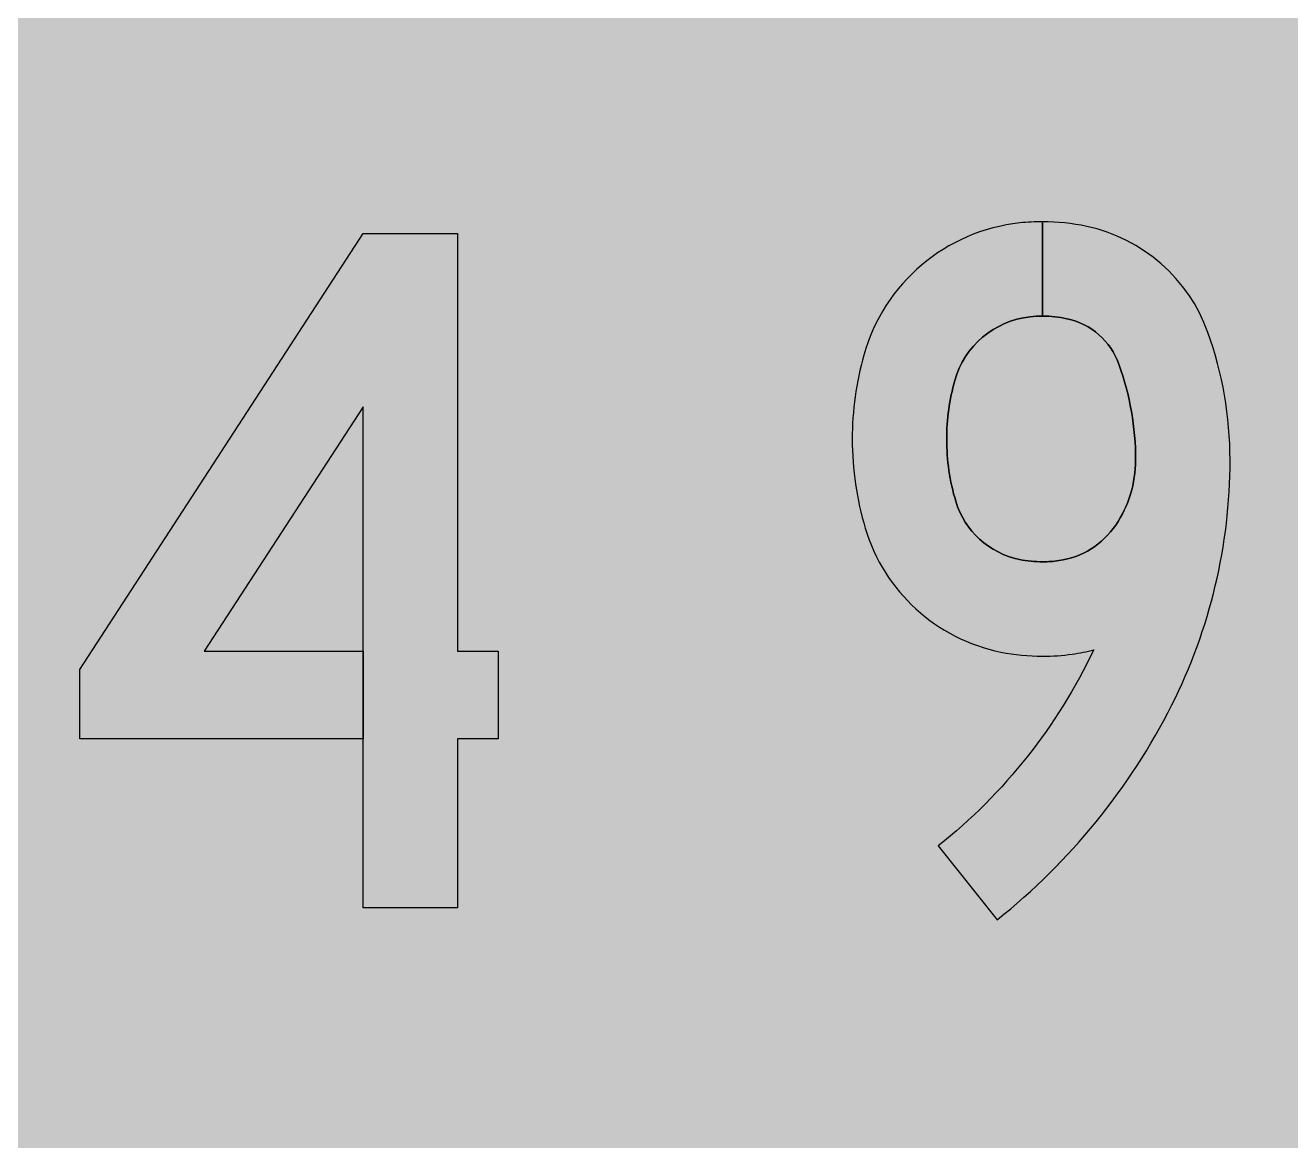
# Model space of a CAD drawing. Header units: millimetres. Extents: x 3633 to 4233, y 3223 to 4074.
# Drawn here: x 4010.5 to 4085.5, y 3308.3 to 3374.4 of the extents above; entities that cross this region are included whole.
import ezdxf

# ---------------------------------------------------------------- set-up
doc = ezdxf.new("R2010")
doc.units = ezdxf.units.MM
doc.layers.add('GREEN', color=7, linetype='Continuous', true_color=0x007f00)
doc.layers.add('GSCOLORFILL', color=7, linetype='Continuous', lineweight=0)

# ---------------------------------------------------------------- blocks, each defined once
blk = doc.blocks.new('MR-GM-32-6')
at = {"layer": 'GREEN', "linetype": 'Continuous', "true_color": 0x007f00, "transparency": 33554687}
h = blk.add_hatch(color=96, dxfattribs=at)
edge = h.paths.add_edge_path()
edge.add_arc((138.2842574220844, 127.2105699370035), 6.889431440268766, 77.88173887077778, 89.99999999999909, ccw=False)
edge.add_arc((138.8459197893497, 129.8264228550518), 4.21395931302398, 19.695622455796183, 77.88173887078199, ccw=False)
edge.add_arc((126.9352021975519, 125.5627951820558), 16.86479780244824, 9.094947017729282e-13, 19.695622455794023, ccw=False)
edge.add_arc((136.9041104691647, 125.5627951820566), 6.895889530835518, 326.04501666426637, 359.9999999999961, ccw=False)
edge.add_arc((138.5658806539253, 124.4438156819437), 4.892493596769488, 278.10730991772436, 326.0450166642722, ccw=False)
edge.add_arc((138.2842574220843, 126.4207954759967), 6.889431440270484, 270.0000000000014, 278.10730991772374, ccw=False)
edge.add_arc((138.2842574220855, 126.4207954759954), 6.889431440269121, 258.6052896560461, 269.999999999991, ccw=False)
edge.add_arc((137.9062089001207, 124.5449899632538), 4.975909293391434, 196.6346964571677, 258.6052896560564, ccw=False)
edge.add_arc((145.4682589564025, 126.804322198566), 12.86825895640263, 180.0000000000028, 196.6346964571692, ccw=False)
edge.add_arc((145.4682589564014, 126.8043221985643), 12.86825895640146, 164.3268128992511, 179.9999999999952, ccw=False)
edge.add_arc((138.1040449485563, 128.8705913445358), 5.219656722206335, 96.19578499423648, 164.3268128992587, ccw=False)
edge.add_arc((138.2842574220838, 127.2105699370051), 6.889431440267199, 90.00831647432477, 96.19578499422931, ccw=False)
edge.add_line((138.2832574220843, 134.1000013046973), (138.2832574220843, 139.7000013372385))
edge.add_arc((138.2842574220849, 127.2105699370064), 12.489431440266, 90.0045875410651, 96.19578499423694)
edge.add_arc((138.1040449485562, 128.8705913445356), 10.81965672220653, 96.19578499423382, 164.3268128992555)
edge.add_arc((145.4682589564017, 126.8043221985656), 18.46825895640168, 164.3268128992565, 180.0000000000006)
edge.add_arc((145.4682589564023, 126.8043221985659), 18.46825895640234, 180.0000000000017, 196.634696457168)
edge.add_arc((137.9062089001211, 124.5449899632537), 10.57590929339168, 196.6346964571654, 258.6052896560541)
edge.add_arc((138.2842574220836, 126.420795475995), 12.4894314402687, 258.6052896560591, 270.000000000004)
edge.add_arc((138.2842574220855, 126.4207954759951), 12.48943144026875, 269.9999999999953, 278.1073099177176)
edge.add_arc((138.5658806539236, 124.4438156819451), 10.4924935967711, 278.1073099177302, 285.1849277156801)
edge.add_arc((111.6544333513749, 128.3325316621463), 32.80427399535893, 308.5550111822809, 334.7082986462898, ccw=False)
edge.add_line((132.1002138595077, 102.6792579572984), (135.5905020720056, 98.30000137727257))
edge.add_arc((111.654433351375, 128.3325316621456), 38.40427399535844, 308.5550111822819, 333.2445168214697)
edge.add_arc((117.1481817028903, 125.5627951820566), 32.25181829710981, 333.2445168214682, 359.9999999999991)
edge.add_arc((126.9352021975525, 125.5627951820558), 22.46479780244759, 8.698644045121463e-13, 19.69562245579375)
edge.add_arc((138.8459197893494, 129.826422855052), 9.813959313024098, 19.69562245579125, 77.88173887077717)
edge.add_arc((138.2842574220858, 127.2105699370027), 12.48943144026947, 77.88173887078472, 90.000000000006)
edge.add_line((138.2842574220845, 139.7000013772722), (138.2842574220845, 134.1000013772723))
h.dxf.unprotected_set("ltscale", 0)
h = blk.add_hatch(color=96, dxfattribs=at)
edge = h.paths.add_edge_path()
edge.add_arc((138.2842574220844, 127.2105699370035), 6.889431440268766, 77.88173887077778, 89.99999999999909, ccw=False)
edge.add_arc((138.8459197893497, 129.8264228550518), 4.21395931302398, 19.695622455796183, 77.88173887078199, ccw=False)
edge.add_arc((126.9352021975519, 125.5627951820558), 16.86479780244824, 9.094947017729282e-13, 19.695622455794023, ccw=False)
edge.add_arc((136.9041104691647, 125.5627951820566), 6.895889530835518, 326.04501666426637, 359.9999999999961, ccw=False)
edge.add_arc((138.5658806539253, 124.4438156819437), 4.892493596769488, 278.10730991772436, 326.0450166642722, ccw=False)
edge.add_arc((138.2842574220843, 126.4207954759967), 6.889431440270484, 270.0000000000014, 278.10730991772374, ccw=False)
edge.add_arc((138.2842574220855, 126.4207954759954), 6.889431440269121, 258.6052896560461, 269.999999999991, ccw=False)
edge.add_arc((137.9062089001207, 124.5449899632538), 4.975909293391434, 196.6346964571677, 258.6052896560564, ccw=False)
edge.add_arc((145.4682589564025, 126.804322198566), 12.86825895640263, 180.0000000000028, 196.6346964571692, ccw=False)
edge.add_arc((145.4682589564014, 126.8043221985643), 12.86825895640146, 164.3268128992511, 179.9999999999952, ccw=False)
edge.add_arc((138.1040449485563, 128.8705913445358), 5.219656722206335, 96.19578499423648, 164.3268128992587, ccw=False)
edge.add_arc((138.2842574220838, 127.2105699370051), 6.889431440267199, 90.00831647432477, 96.19578499422931, ccw=False)
edge.add_line((138.2832574220843, 134.1000013046973), (138.2832574220847, 139.7000013372385))
edge.add_arc((138.2842574220851, 127.2105699370022), 12.4894314402702, 90.00458754106405, 96.19578499423592)
edge.add_arc((138.1040449485562, 128.8705913445356), 10.81965672220653, 96.19578499423382, 164.3268128992555)
edge.add_arc((145.4682589564017, 126.8043221985656), 18.46825895640168, 164.3268128992565, 180.0000000000006)
edge.add_arc((145.4682589564023, 126.8043221985659), 18.46825895640234, 180.0000000000017, 196.634696457168)
edge.add_arc((137.9062089001211, 124.5449899632537), 10.57590929339168, 196.6346964571654, 258.6052896560541)
edge.add_arc((138.2842574220836, 126.420795475995), 12.4894314402687, 258.6052896560591, 270.000000000004)
edge.add_arc((138.2842574220855, 126.4207954759951), 12.48943144026875, 269.9999999999953, 278.1073099177176)
edge.add_arc((138.5658806539236, 124.4438156819451), 10.4924935967711, 278.1073099177302, 285.1849277156801)
edge.add_arc((111.6544333513749, 128.3325316621463), 32.80427399535893, 308.5550111822809, 334.7082986462898, ccw=False)
edge.add_line((132.1002138595077, 102.6792579572984), (135.5905020720056, 98.30000137727257))
edge.add_arc((111.654433351375, 128.3325316621456), 38.40427399535844, 308.5550111822819, 333.2445168214697)
edge.add_arc((117.1481817028903, 125.5627951820566), 32.25181829710981, 333.2445168214682, 359.9999999999991)
edge.add_arc((126.9352021975525, 125.5627951820558), 22.46479780244759, 8.698644045121463e-13, 19.69562245579375)
edge.add_arc((138.8459197893494, 129.826422855052), 9.813959313024098, 19.69562245579125, 77.88173887077717)
edge.add_arc((138.2842574220858, 127.2105699370027), 12.48943144026947, 77.88173887078472, 90.000000000006)
edge.add_line((138.2842574220845, 139.7000013772722), (138.2842574220845, 134.1000013772723))
h.dxf.unprotected_set("ltscale", 0)
e = blk.add_hatch(color=96, dxfattribs=at)
e.paths.add_polyline_path([(81.20000000000027, 109.0275536402401), (81.20000000000027, 113.1451428516893), (98.00000000000045, 139.0000013772724), (103.6000000000004, 139.0000013772724), (103.6000000000004, 114.2275536402399), (106.0000000000005, 114.2275536402399), (106.0000000000005, 109.0275536402401), (103.6000000000004, 109.0275536402401), (103.6000000000004, 99.00000137727238), (98.00000000000045, 99.00000137727238), (98.00000000000045, 128.7221194652466), (88.58170418456712, 114.2275536402399), (97.9980000000005, 114.2275536402399), (97.9980000000005, 109.0275536402401)])
e.dxf.unprotected_set("ltscale", 0)
at = {"layer": 'GSCOLORFILL', "true_color": 0xf5f5f5, "transparency": 33554687}
blk.add_hatch(color=7, dxfattribs=at).paths.add_polyline_path([(-250.0050000000001, -9.094947017729282e-13), (249.9949999999999, -9.094947017729282e-13, 0.414213562373095), (299.9949999999999, 49.99999999999909), (299.9949999999999, 199.9999999999991, 0.414213562373095), (249.9949999999999, 249.9999999999991), (-250.0050000000001, 249.9999999999991, 0.414213562373095), (-300.0050000000001, 199.9999999999991), (-300.0050000000001, 49.99999999999909, 0.414213562373095)])
at = {"layer": 'GREEN', "color": 96, "linetype": 'Continuous', "true_color": 0x007f00, "transparency": 33554687}
for points in [[(140.0456112156003, 114.0561874953414, 0.03089175449247574), (141.3142352313489, 114.3176629576856, -0.1146131852381842), (132.1002138595077, 102.6792579572984), (135.5905020720056, 98.30000137727257, 0.1081469774908508), (145.9469869756431, 111.0435459476143, 0.1172760840982714), (149.4000000000001, 125.5627951820561, 0.08615055502731603), (148.0857261415167, 133.1339560706283, 0.2594841674007652), (140.9061661151718, 139.4216916097366, 0.05292522210720426), (138.2842574220845, 139.7000013772722, 0.02704079987181501), (136.936320297114, 139.627049438388, 0.3063559470172023), (127.6866817292312, 131.7935205504937, 0.06849399081465514), (127, 126.8043221985654, 0.07271028545207882), (127.7729078070201, 121.5174387516954, 0.2771863693133119), (135.8167599312064, 114.1775379914166, 0.0497598113727579), (138.2842574220845, 113.9313640357263, 0.03538957602267577)], [(138.2842574220845, 134.1000013772723, -0.05292522210720448), (139.7305570611079, 133.9464798921858, -0.2594841674007651), (142.8133468782903, 131.2466254412211, -0.0861505550273166), (143.8000000000002, 125.5627951820561, -0.1492501977795737), (142.6240899424633, 121.7111556290183, -0.2122724922251803), (139.2558569909297, 119.6002192651472, -0.03538957602267577), (138.2842574220845, 119.5313640357263, -0.0497598113727579), (136.9231342297485, 119.6671587352866, -0.2771863693133113), (133.1385444201123, 123.1205431576041, -0.0727102854520789), (132.5999999999999, 126.8043221985654, -0.06849399081465514), (133.0784640681745, 130.2806810978545, -0.3063559470172042), (137.5407071289674, 134.0597595629206, -0.02700448590905876), (138.2832574220843, 134.1000013046973), (138.2832574220843, 139.7000013372385, 0.02702076832215559), (136.936320297114, 139.627049438388, 0.306355947017202), (127.6866817292312, 131.7935205504937, 0.06849399081465514), (127, 126.8043221985654, 0.07271028545207886), (127.7729078070201, 121.5174387516954, 0.2771863693133121), (135.8167599312064, 114.1775379914166, 0.0497598113727579), (138.2842574220845, 113.9313640357263, 0.03538957602267577), (140.0456112156003, 114.0561874953414, 0.03089175449247574), (141.3142352313489, 114.3176629576856, -0.1146131852381842), (132.1002138595077, 102.6792579572984), (135.5905020720056, 98.30000137727257, 0.1081469774908508), (145.9469869756431, 111.0435459476143, 0.1172760840982714), (149.4000000000001, 125.5627951820561, 0.08615055502731603), (148.0857261415167, 133.1339560706283, 0.2594841674007656), (140.9061661151718, 139.4216916097366, 0.05292522210720426), (138.2842574220845, 139.7000013772722)], [(138.2842574220845, 134.1000013772723, -0.05292522210720448), (139.7305570611079, 133.9464798921858, -0.2594841674007651), (142.8133468782903, 131.2466254412211, -0.0861505550273166), (143.8000000000002, 125.5627951820561, -0.1492501977795737), (142.6240899424633, 121.7111556290183, -0.2122724922251803), (139.2558569909297, 119.6002192651472, -0.03538957602267577), (138.2842574220845, 119.5313640357263, -0.0497598113727579), (136.9231342297485, 119.6671587352866, -0.2771863693133113), (133.1385444201123, 123.1205431576041, -0.0727102854520789), (132.5999999999999, 126.8043221985654, -0.06849399081465514), (133.0784640681745, 130.2806810978545, -0.3063559470172042), (137.5407071289674, 134.0597595629206, -0.02700448590905876), (138.2832574220843, 134.1000013046973), (138.2832574220847, 139.7000013372385, 0.02702076832215559), (136.936320297114, 139.627049438388, 0.306355947017202), (127.6866817292312, 131.7935205504937, 0.06849399081465514), (127, 126.8043221985654, 0.07271028545207886), (127.7729078070201, 121.5174387516954, 0.2771863693133121), (135.8167599312064, 114.1775379914166, 0.0497598113727579), (138.2842574220845, 113.9313640357263, 0.03538957602267577), (140.0456112156003, 114.0561874953414, 0.03089175449247574), (141.3142352313489, 114.3176629576856, -0.1146131852381842), (132.1002138595077, 102.6792579572984), (135.5905020720056, 98.30000137727257, 0.1081469774908508), (145.9469869756431, 111.0435459476143, 0.1172760840982714), (149.4000000000001, 125.5627951820561, 0.08615055502731603), (148.0857261415167, 133.1339560706283, 0.2594841674007656), (140.9061661151718, 139.4216916097366, 0.05292522210720426), (138.2842574220845, 139.7000013772722)], [(139.2558569909297, 119.6002192651472, 0.2122724922251807), (142.6240899424633, 121.7111556290183, 0.1492501977795734), (143.8000000000002, 125.5627951820561, 0.08615055502731638), (142.8133468782903, 131.2466254412211, 0.2594841674007651), (139.7305570611079, 133.9464798921858, 0.05292522210720448), (138.2842574220845, 134.1000013772723, 0.02704079987181523), (137.5407071289674, 134.0597595629206, 0.3063559470172042), (133.0784640681745, 130.2806810978545, 0.06849399081465514), (132.5999999999999, 126.8043221985654, 0.07271028545207894), (133.1385444201123, 123.1205431576041, 0.2771863693133121), (136.9231342297485, 119.6671587352866, 0.0497598113727579), (138.2842574220845, 119.5313640357263, 0.03538957602267577)]]:
    blk.add_lwpolyline(points, format="xyb", close=True, dxfattribs=at).dxf.unprotected_set("ltscale", 0)
for points in [[(98.00000000000045, 99.00000137727238), (98.00000000000045, 109.0275536402401), (81.20000000000027, 109.0275536402401), (81.20000000000027, 113.1451428516893), (98.00000000000045, 139.0000013772724), (103.6000000000004, 139.0000013772724), (103.6000000000004, 114.2275536402399), (106.0000000000005, 114.2275536402399), (106.0000000000005, 109.0275536402401), (103.6000000000004, 109.0275536402401), (103.6000000000004, 99.00000137727238)], [(81.20000000000027, 109.0275536402401), (81.20000000000027, 113.1451428516893), (98.00000000000045, 139.0000013772724), (103.6000000000004, 139.0000013772724), (103.6000000000004, 114.2275536402399), (106.0000000000005, 114.2275536402399), (106.0000000000005, 109.0275536402401), (103.6000000000004, 109.0275536402401), (103.6000000000004, 99.00000137727238), (98.00000000000045, 99.00000137727238), (98.00000000000045, 128.7221194652466), (88.58170418456712, 114.2275536402399), (97.9980000000005, 114.2275536402399), (97.9980000000005, 109.0275536402401)], [(98.00000000000045, 128.7221194652466), (88.58170418456712, 114.2275536402399), (98.00000000000045, 114.2275536402399)]]:
    blk.add_lwpolyline(points, close=True, dxfattribs=at).dxf.unprotected_set("ltscale", 0)

msp = doc.modelspace()

# ---------------------------------------------------------------- block references
msp.add_blockref('MR-GM-32-6', (3932.511265082526, 3223.067444183018))

doc.saveas('drawing.dxf')
